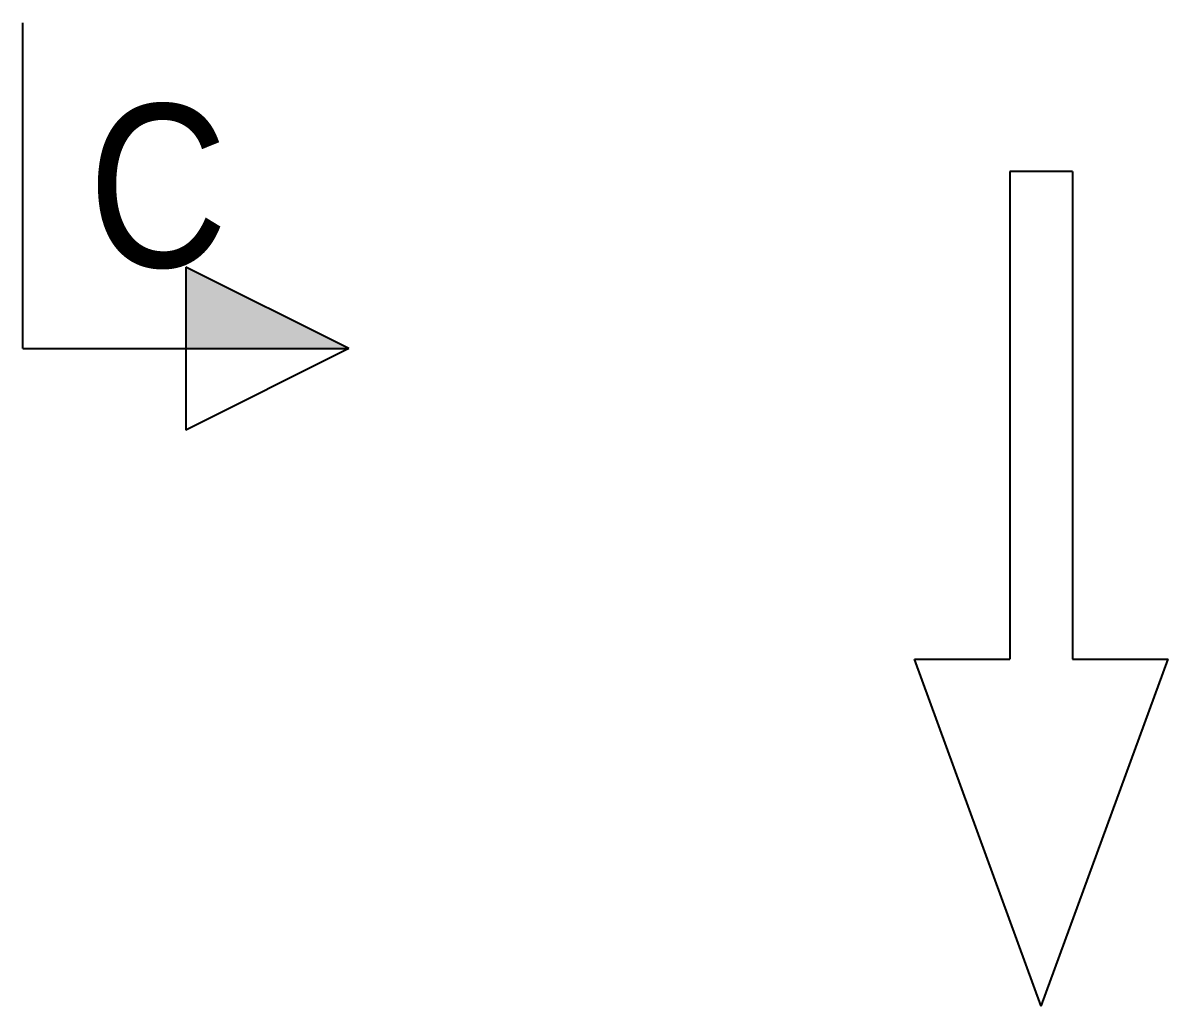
# Model space of a CAD drawing. Header units: millimetres. Extents: x 150209.93 to 150215.05, y 136675.65 to 136679.93.
# Drawn here: x 150210.7541 to 150210.8244, y 136676.3727 to 136676.4331 of the extents above; entities that cross this region are included whole.
import ezdxf

# ---------------------------------------------------------------- set-up
doc = ezdxf.new("R2010")
doc.units = ezdxf.units.MM
doc.header["$LTSCALE"] = 0.25
doc.linetypes.add('XKITLINE00', pattern=[0])
doc.styles.add('ARIAL', font='arial.ttf')

# ---------------------------------------------------------------- blocks, each defined once
blk = doc.blocks.new('çatıı')
at = {"color": 2, "linetype": 'XKITLINE00'}
for q in [(9129.61, 4012.35), (9229.61, 3912.35)]:
    blk.add_line((9129.61, 3912.35), q, dxfattribs=at)
at = {"color": 1}
for p, q in [((9432.54, 3966.68), (9432.54, 3816.99)), ((9451.78, 3966.68), (9432.54, 3966.68)), ((9451.78, 3966.68), (9451.78, 3816.99)), ((9442.16, 3710.47), (9403.23, 3816.99)), ((9403.23, 3816.99), (9432.54, 3816.99)), ((9442.16, 3710.47), (9481.08, 3816.99)), ((9451.78, 3816.99), (9481.08, 3816.99))]:
    blk.add_line(p, q, dxfattribs=at)
at = {"color": 30, "linetype": 'XKITLINE00'}
for p, q in [((9229.61, 3912.35), (9179.61, 3937.35)), ((9179.61, 3937.35), (9179.61, 3887.35)), ((9229.61, 3912.35), (9179.61, 3887.35))]:
    blk.add_line(p, q, dxfattribs=at)
at = {"color": 30, "linetype": 'Continuous'}
blk.add_solid([(9179.61, 3937.35), (9229.61, 3912.35), (9179.61, 3937.35), (9179.61, 3912.35)], dxfattribs=at)
at = {"color": 116, "true_color": 0x136734, "style": 'ARIAL', "width": 0.85}
blk.add_text('C', height=50, dxfattribs=at).set_placement((9149.61, 3937.35))

msp = doc.modelspace()

# ---------------------------------------------------------------- block references
at = {"xscale": 0.0002000170049888334, "yscale": 0.0002000170049888334, "zscale": 0.0002000170049888334}
msp.add_blockref('çatıı', (150208.928067, 136675.630592), dxfattribs=at)

doc.saveas('drawing.dxf')
